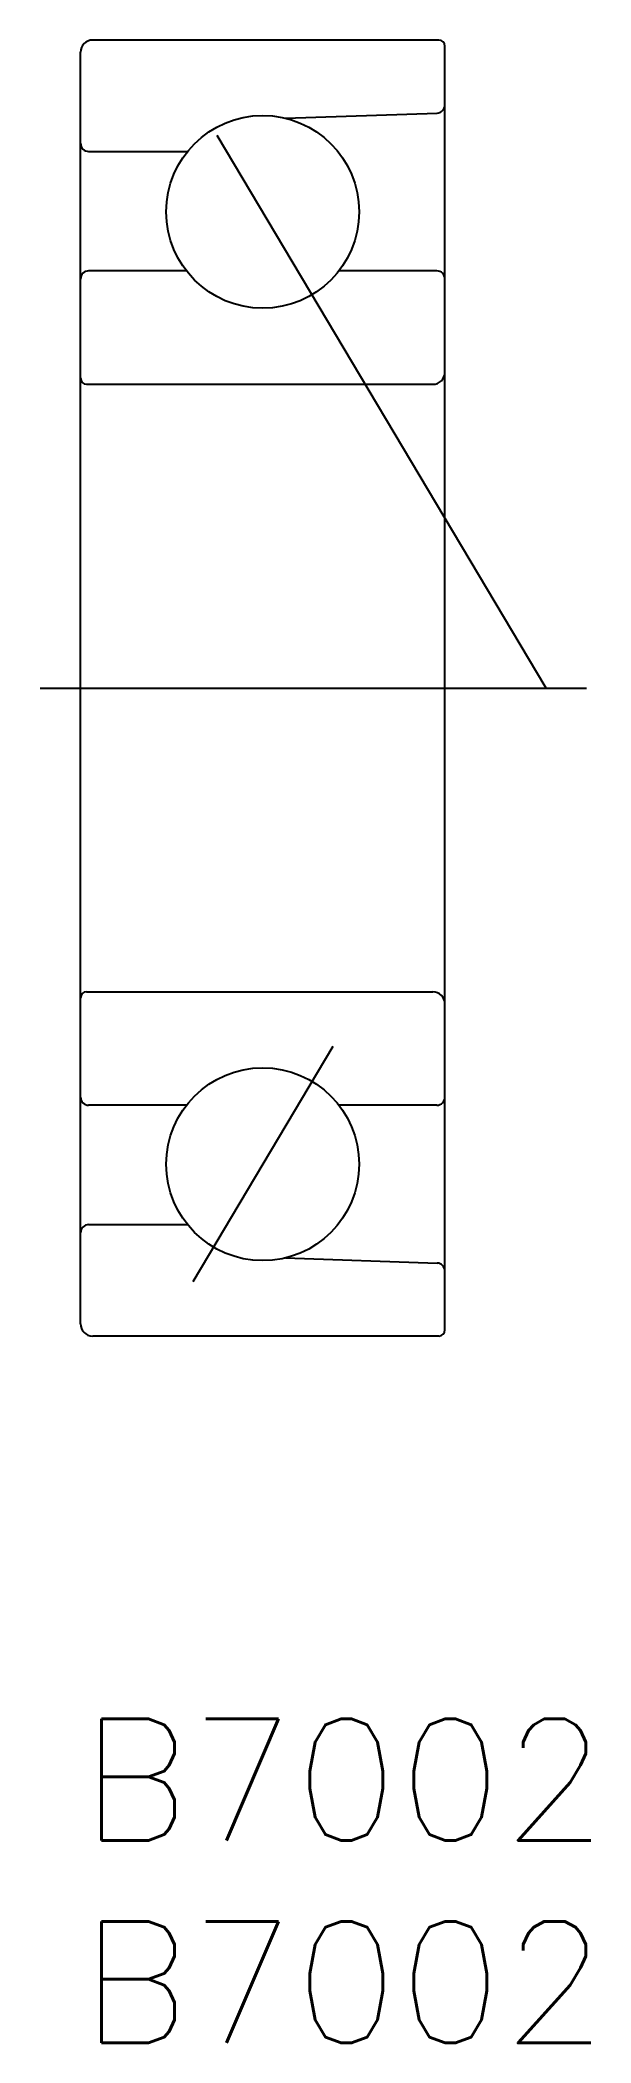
# Model space of a CAD drawing. Extents: x -1 to 12.6, y -7.5 to 42.
import ezdxf
from ezdxf.enums import TextEntityAlignment as Align

# ---------------------------------------------------------------- set-up
doc = ezdxf.new("R2010")
doc.units = 0
doc.header["$LTSCALE"] = 0.5
doc.linetypes.add('CENTER', pattern=[50.8, 31.75, -6.35, 6.35, -6.35])
for name, color, linetype in [('MSM_CENTER', 1, 'CENTER'), ('MSM_CONTINUOUS', 7, 'CONTINUOUS'), ('MSM_PART_NUMBER', 7, 'CONTINUOUS')]:
    doc.layers.add(name, color=color, linetype=linetype)
doc.styles.get("Standard").update_dxf_attribs({"font": 'txt.shx', "height": 3, "bigfont": 'bigfont.shx'})

msp = doc.modelspace()

# ---------------------------------------------------------------- linework, layer by layer
at = {"layer": 'MSM_CENTER'}
for p, q in [((11.5, 25.955), (2.77, 40.618)), ((-1, 25.955), (12.5, 25.955)), ((6.23, 17.102), (2.77, 11.292))]:
    msp.add_line(p, q, dxfattribs=at)
at = {"layer": 'MSM_CONTINUOUS'}
for p, q in [((0, 10.255), (0, 41.655)), ((8.85, 41.955), (0.3, 41.955)), ((9, 10.105), (9, 41.805)), ((5.06, 40.027), (8.807, 40.152)), ((0.2, 39.205), (2.644, 39.205)), ((2.617, 36.255), (0.2, 36.255)), ((8.8, 36.255), (6.383, 36.255)), ((0.15, 33.455), (8.7, 33.455)), ((0, 25.955), (0, 25.955)), ((0.15, 18.455), (8.7, 18.455)), ((0, 18.105), (0, 18.105)), ((2.617, 15.655), (0.2, 15.655)), ((8.8, 15.655), (6.383, 15.655)), ((0.2, 12.705), (2.644, 12.705)), ((5.06, 11.882), (8.807, 11.758)), ((8.85, 9.955), (0.3, 9.955))]:
    msp.add_line(p, q, dxfattribs=at)
for centre in [(4.5, 37.713), (4.5, 14.197)]:
    msp.add_circle(centre, 2.381, dxfattribs=at)
for centre, radius, start, end in [((0.3, 41.655), 0.3, 90, 180), ((8.85, 41.805), 0.15, 0, 90), ((8.8, 40.352), 0.2, 271.907, 0), ((0.2, 39.405), 0.2, 180, 270), ((0.2, 36.055), 0.2, 90, 180), ((8.8, 36.055), 0.2, 0, 90), ((8.7, 33.755), 0.3, 270, 0), ((0.15, 33.605), 0.15, 180, 270), ((0.15, 18.305), 0.15, 90, 180), ((8.7, 18.155), 0.3, 0, 90), ((0.2, 15.855), 0.2, 180, 270), ((8.8, 15.855), 0.2, 270, 0), ((0.2, 12.505), 0.2, 90, 180), ((8.8, 11.558), 0.2, 0, 88.093), ((0.3, 10.255), 0.3, 180, 270), ((8.85, 10.105), 0.15, 270, 0)]:
    msp.add_arc(centre, radius, start, end, dxfattribs=at)

# ---------------------------------------------------------------- texts
at = {"layer": 'MSM_PART_NUMBER'}
for p in [(6.5, -3.4), (6.5, -8.4)]:
    msp.add_text('B7002', height=3, dxfattribs=at).set_placement(p, align=Align.BOTTOM_CENTER)

doc.saveas('drawing.dxf')
